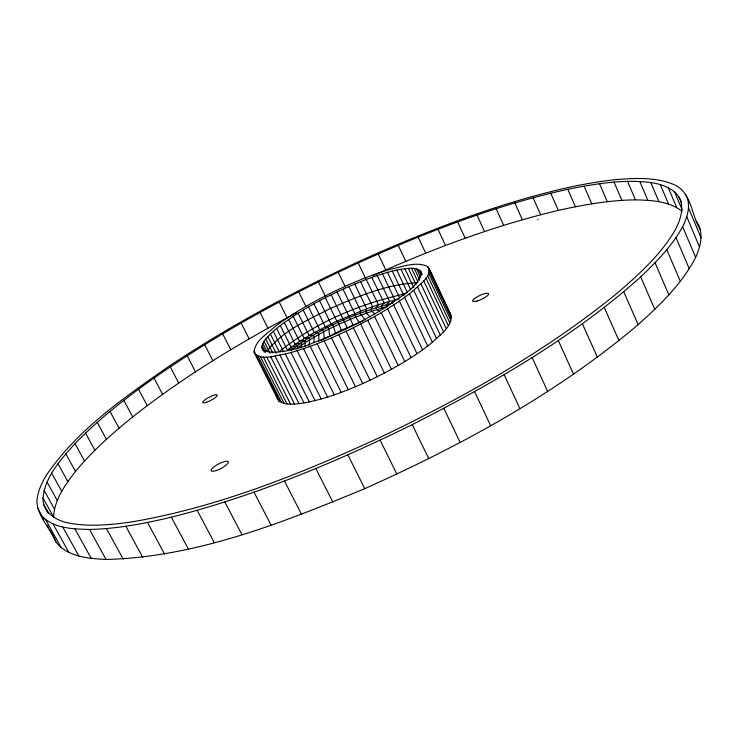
<?xml version="1.0" encoding="UTF-8"?>
<svg xmlns="http://www.w3.org/2000/svg" width="738" height="738" viewBox="0 0 738 738"><rect width="100%" height="100%" fill="white"/><g stroke="black" fill="none" stroke-linecap="round" stroke-linejoin="round"><path stroke-width="1.11" d="M254.158 352.561C261.427 361.472 275.772 355.153 285.329 354.019C308.964 347.995 331.537 338.419 353.401 327.727C374.535 317.063 395.337 305.32 413.75 290.338C419.332 284.351 433.123 276.04 427.699 266.575C416.5 261.104 403.354 266.556 391.952 268.863C370.633 274.97 350.135 283.66 330.246 293.41C310.818 303.134 291.805 313.899 274.462 327.045C266.842 334.139 254.435 340.974 254.158 352.561L279.176 401.915M318.816 341.648L318.881 334.434L317.977 332.607L314.314 332.543L299.545 341.38L287.405 349.987L276.621 328.438C303.512 307.294 334.517 291.888 366.251 279.453C379.885 274.499 393.834 269.674 408.372 268.392C413.335 268.005 420.881 268.198 421.896 274.462L420.771 271.63M421.223 273.042C417.477 288.503 400.245 296.233 388.64 305.375C364.95 320.56 339.554 333.05 313.17 342.801C295.099 351.952 234.583 363.447 276.621 328.438M313.816 342.46L314.204 337.081L313.29 335.246L309.148 335.486L298.106 313.198M296.759 312.691C239.389 342.921 183.624 376.694 132.674 416.942C112.167 433.492 92.315 451.084 75.479 471.444C65.184 484.774 54.381 499.589 53.597 517.043L42.998 498.012C45.11 476.213 61.134 459.221 75.036 443.612C98.892 418.963 126.115 397.874 154.039 378.068C218.227 333.318 287.202 295.735 358.188 262.959C425.688 232.415 495.253 205.312 567.762 189.297C594.976 183.873 622.964 179.057 650.75 182.526C663.213 184.371 677.936 189.601 681.561 203.116M309.028 345.329L309.739 339.729L308.835 337.884L304.213 338.438L293.235 316.334M700.39 229.767C691.34 215.385 691.764 192.618 674.338 184.758C665.113 180.607 655.021 179.233 645.012 178.614C620.224 177.803 595.584 181.806 571.387 186.797C504.903 201.474 440.881 225.551 378.576 252.682C305.255 285.191 234.084 322.903 167.305 367.395C123.034 398.409 76.78 430.217 46.079 475.65C41.494 483.51 37.537 491.969 36.9 501.176C37.527 516.665 50.332 528.26 55.959 542.043C67.693 556.987 88.505 558.509 106.051 559.469C196.428 557.162 282.285 522.762 364.738 488.657C461.831 445.152 556.655 393.686 638.139 324.646C660.021 304.868 682.087 283.964 695.648 257.35C700.676 246.289 704.347 231.714 696.174 221.225M304.812 346.445L305.523 342.367L304.609 340.522L299.545 341.38L288.623 319.434M276.012 394.452C278.244 407.191 294.647 404.249 303.964 402.93C326.98 398.751 348.88 390.005 370.024 380.227C391.989 369.692 413.428 357.644 432.403 342.266C439.765 334.849 453.289 326.408 450.614 314.37L428.769 267.839M40.572 514.497C52.269 528.676 72.628 528.952 89.51 529.46C117.185 528.851 144.473 523.537 171.345 517.19C254.961 496.019 334.997 462.634 412.247 424.618C493.058 383.382 572.817 337.663 640.704 276.888C656.506 261.833 672.078 245.957 682.65 226.667C687.548 216.787 691.451 204.472 685.482 194.168M301.122 347.1L301.584 344.978L300.661 343.133L295.172 344.295L284.305 322.506M291.409 350.07C320.726 327.635 355.605 313.115 391.066 303.53L394.978 300.006L399.074 299.047M296.252 348.816C323.548 329.259 354.96 315.855 387.127 306.611L386.242 304.766L389.636 301.408L394.978 300.006L382.496 273.881M320.606 340.679L341.251 330.218L363.133 320.892M537.753 219.758L538.214 219.527M373.17 275.505C432.938 248.771 494.543 225.496 558.352 210.404C583.684 204.712 609.431 200.164 635.446 199.86C651.414 200.284 669.015 201.04 682.133 211.28M287.405 349.987L293.659 348.225M391.066 303.53L392.92 303.106M405.955 293.613C360.467 303.586 315.615 322.192 279.241 351.657L270.376 333.991M417.302 282.802C386.86 284.01 358.142 296.455 330.559 308.373C308.041 320.071 282.377 330.504 266.925 351.528L262.857 343.465M379.48 311.436L376.97 309.582L376.085 307.737L378.419 304.757L389.636 301.408L377.256 275.551M374.738 313.881L371.712 311.298L370.817 309.453L372.607 306.685L378.419 304.757L366.251 279.453M370.31 317.1L366.352 313.152L365.467 311.316L366.703 308.77L372.607 306.685L360.55 281.667M42.998 498.012C42.444 512.32 56.42 520.807 68.92 523.076C89.436 526.978 110.46 524.838 130.977 522.052C217.664 507.357 299.951 474.119 379.498 437.662C463.363 397.524 545.419 351.841 617.614 292.838C639.357 274.001 661.368 254.278 675.722 228.983C680.611 219.278 684.633 207.23 678.969 196.963M365.135 320.108L360.052 313.309L360.725 311.002L348.871 286.547M420.476 271.824L421.37 272.894M450.614 314.37L447.505 308.77M359.138 322.469L354.6 315.421L354.72 313.373L342.967 289.185M353.133 324.941L337.054 291.934M45.673 519.773L61.309 547.799M37.684 508.27L41.605 515.281M42.721 517.292L43.846 519.294M47.204 525.308L48.321 527.319M49.446 529.321L52.804 535.336M44.077 490.355L54.492 509.082M62.795 527.08L78.92 556.092M43.874 504.903L48.736 513.611M46.826 510.954L47.924 512.919M53.053 523.998L68.948 552.513M74.935 528.934L91.281 558.435M47.02 482.025L57.232 500.456M89.51 529.46L106.051 559.469M51.697 473.113L61.724 491.25M57.998 463.685L67.841 481.554M65.82 453.833L75.479 471.444M106.493 528.611L123.218 559.1M125.857 526.305L142.729 557.282M75.036 443.612L84.519 460.982M85.553 433.095L94.861 450.245M147.517 522.513L164.5 553.943M97.259 422.348L106.401 439.294M110.054 411.426L119.039 428.169M171.345 517.19L188.421 549.072M123.836 400.365L132.674 416.942M138.523 389.23L147.222 405.651M197.175 510.355L214.306 542.651M154.039 378.068L162.591 394.341M224.813 502.006L241.963 534.69M170.275 366.906L178.707 383.05M254.001 492.2L271.132 525.225M187.184 355.79L195.496 371.832M284.462 481.001L301.538 514.34M204.675 344.747L212.876 360.697M222.691 333.825L230.791 349.701M256.197 355.163L279.61 401.407M253.955 350.882L254.979 352.902M265.754 374.184L266.778 376.214M267.802 378.234L273.447 389.387M262.119 345.393L265.671 352.441M261.852 347.128L264.389 352.155M266.759 356.989L290.532 404.101M262.073 348.64L263.088 350.651M263.328 356.98L287.017 403.87M260.413 356.657L284.019 403.345M315.864 468.519L332.856 502.108M258.032 356.048L281.547 402.514M241.16 323.041L249.167 338.862M280.006 355.218L303.964 402.93M267.839 336.593L276.215 353.253M275.117 356.113L299.028 403.631M265.735 339.046L272.682 352.847M264.066 341.343L270.053 353.216M270.698 356.703L294.536 404.027M291.04 352.524L315.08 400.596M285.329 354.019L309.323 401.915M273.3 331.27L283.595 351.795M260.016 312.432L267.94 328.216M297.921 347.561L296.999 345.707L291.113 347.164L280.292 325.504M297.119 350.734L321.187 398.972M347.875 454.857L364.738 488.657M310.209 346.334L334.286 394.858M303.53 348.668L327.598 397.053M279.213 302.026L287.054 317.783M303.198 310.061L314.314 332.543L336.805 321.141L366.703 308.77L354.738 284.038M317.128 343.751L341.187 392.395M331.454 337.893L355.467 386.73M313.982 303.816L325.255 326.74L327.893 327.395L328.788 329.222L329.729 335.827M380.125 440.162L396.832 474.119M308.502 306.925L319.692 329.628L322.847 329.987L323.751 331.814L324.185 338.724M324.222 340.928L348.271 389.682M298.687 291.851L305.975 306.621M338.76 334.665L362.736 383.575M319.609 300.744L330.965 323.908L333.069 324.858L335.43 332.986M331.178 294.794L347.155 327.534M346.094 331.27L370.024 380.227M318.373 281.925L325.606 296.704M325.347 297.737L336.805 321.141L338.355 322.377L341.251 330.218M360.624 324.065L384.415 373.068M353.401 327.727L377.266 376.721M367.709 320.31L391.426 369.304M412.247 424.618L428.769 458.667M338.225 272.294L345.412 287.091M374.6 316.491L398.234 365.467M387.635 308.779L411.075 357.644M371.832 277.414L384.111 302.995L381.232 306.169L382.118 308.014M358.188 262.959L365.808 278.798M381.26 312.635L404.802 361.565M443.852 408.382L460.161 442.477M393.668 304.942L417.007 353.723M392.284 271.15L404.092 295.947M404.599 297.432L427.708 346.002M387.515 272.414L399.655 297.875M378.207 253.973L385.78 269.868M399.341 301.15L422.57 349.84M404.858 268.733L413.815 287.645M413.75 290.338L436.628 338.631M400.983 269.305L410.752 289.896M409.406 293.825L432.403 342.266M396.786 270.117L407.302 292.248M419.839 270.468L421.85 274.739M418.428 269.545L421.232 275.495M423.695 280.855L446.213 328.641M474.599 391.657L490.669 425.734M416.555 268.881L420.734 277.737M414.239 268.466L419.774 280.191M420.909 283.835L443.547 331.796M411.509 268.309L417.874 281.787M398.216 245.348L405.771 261.317M417.588 286.999L440.346 335.135M408.372 268.392L416.057 284.656M429.304 269.37L451.25 316.122M427.699 266.575L429.627 270.689M430.595 272.746L435.429 283.041M436.398 285.099L445.097 303.622M429.295 271.169L451.352 318.143M428.732 273.235L450.9 320.412M427.606 275.542L449.894 322.93M425.927 278.088L448.326 325.679M53.256 536.295L55.959 542.043M418.169 237.11L425.697 253.18M504.119 374.636L519.939 408.649M437.994 229.306L445.521 245.486M532.116 357.524L547.661 391.398M457.643 221.944L465.171 238.263M477.043 215.081L484.571 231.547M558.297 340.504L573.555 374.194M496.13 208.734L503.667 225.367M514.829 202.941L522.384 219.758M582.42 323.77L597.393 357.22M533.048 197.747L540.64 214.758M550.723 193.181L558.352 210.404M604.293 307.488L618.97 340.652M567.762 189.297L575.437 206.751M584.062 186.124L591.793 203.817M623.758 291.814L638.139 324.646M640.704 276.888L654.8 309.351M599.524 183.707L607.319 201.668M614.034 182.092L621.913 200.33M627.494 181.327L635.446 199.86M655.076 262.829L668.877 294.877M639.781 181.456L647.826 200.293M666.838 249.721L680.362 281.335M676.017 237.645L689.274 268.807M650.75 182.526L658.905 201.677M682.65 226.667L695.648 257.35M660.298 184.574L668.554 204.048M688.591 208.107L701.1 237.811M686.81 216.815L699.559 247.009M674.541 191.76L682.152 209.795M668.268 187.637L676.645 207.452M206.677 402.21A8.118 1.808 -27.4 0 0 217.286 395.171A8.118 1.808 -27.4 0 0 206.142 398.963A8.118 1.808 -27.4 0 0 206.677 402.21M216.4 470.493A9.659 2.555 -27.9 0 0 228.254 461.767A9.659 2.555 -27.9 0 0 214.472 466.517A9.659 2.555 -27.9 0 0 216.4 470.493M477.163 300.984A8.745 2.113 -24.7 0 0 488.574 293.825A8.745 2.113 -24.7 0 0 476.065 297.46A8.745 2.113 -24.7 0 0 477.163 300.984"/></g></svg>
